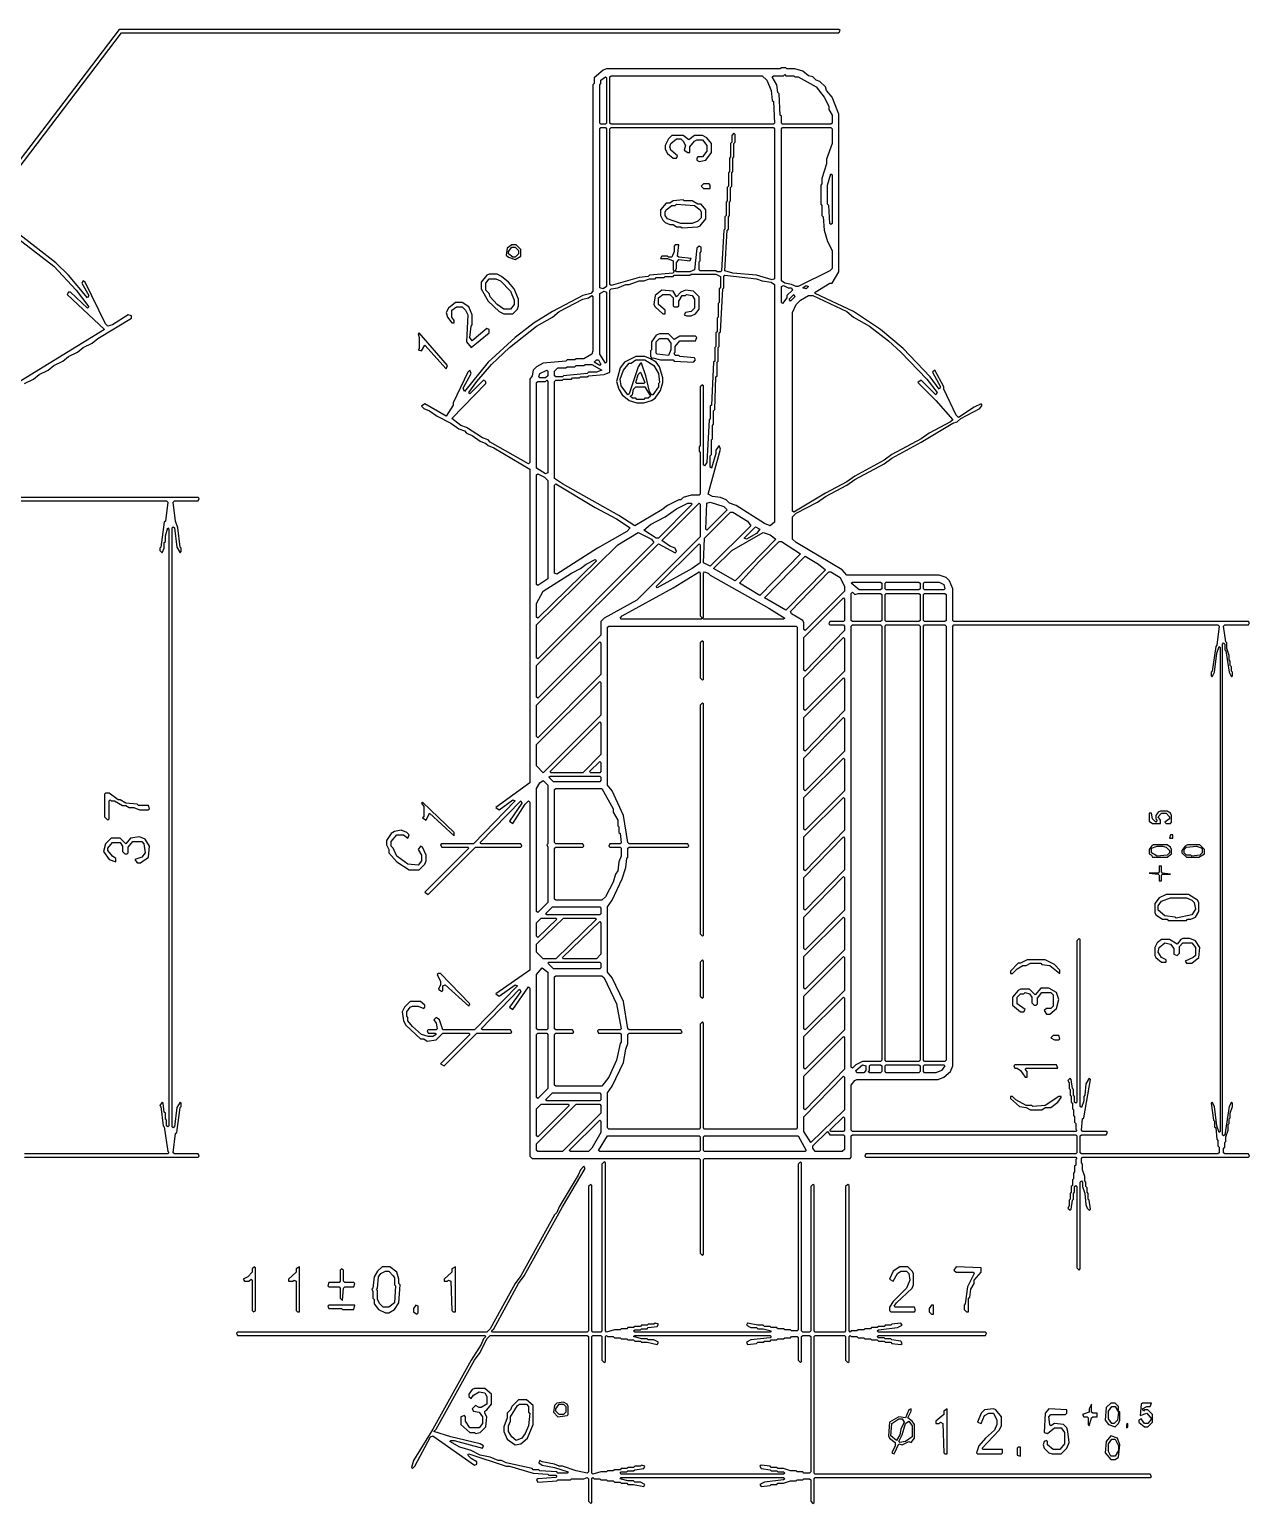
# Model space of a CAD drawing. Header units: millimetres. Extents: x 0 to 421, y 0 to 297.
# Drawn here: x 233.3 to 302, y 133.7 to 216.7 of the extents above; entities that cross this region are included whole.
import ezdxf

# ---------------------------------------------------------------- set-up
doc = ezdxf.new("R2010")
doc.units = ezdxf.units.MM
doc.layers.add('PDF_TRACE', color=7, linetype='Continuous')

msp = doc.modelspace()

# ---------------------------------------------------------------- linework, layer by layer
at = {"layer": 'PDF_TRACE'}
for points in [[(232.346, 208.407), (238.506, 216.535), (278.892, 216.535), (278.955, 216.662), (278.892, 216.726), (238.379, 216.726), (232.156, 208.534)], [(232.41, 205.169), (234.696, 203.391), (235.966, 202.057), (236.664, 201.105), (236.601, 201.041), (235.648, 201.93), (235.521, 201.93), (235.458, 201.803), (237.553, 199.835), (223.266, 191.072)], [(233.045, 196.787), (233.553, 197.041), (233.87, 197.295), (234.378, 197.549), (234.696, 197.803), (235.204, 198.057), (235.521, 198.311), (236.029, 198.565), (236.347, 198.819), (236.855, 199.073), (237.172, 199.327), (239.077, 200.47), (239.077, 200.597), (238.887, 200.66), (237.998, 200.089), (237.744, 200.025), (237.617, 200.152), (236.474, 202.502), (236.347, 202.565), (236.283, 202.438), (236.664, 201.74), (236.601, 201.613), (235.521, 202.883), (234.823, 203.581), (232.791, 205.169)], [(233.045, 153.226), (242.824, 153.226), (242.887, 153.289), (242.824, 153.416), (241.49, 153.416), (241.427, 153.48), (241.554, 154.559), (241.617, 154.623), (241.808, 156.02), (241.871, 156.083), (241.871, 156.274), (241.808, 156.337), (241.617, 156.02), (241.49, 154.94), (241.427, 154.877), (241.363, 154.94), (241.363, 188.659), (241.427, 188.722), (241.49, 188.659), (241.617, 187.579), (241.808, 187.262), (241.871, 187.325), (241.871, 187.516), (241.808, 187.579), (241.681, 188.659), (241.554, 189.04), (241.427, 190.119), (241.49, 190.183), (242.824, 190.183), (242.887, 190.31), (242.824, 190.373), (224.726, 190.373)], [(224.79, 190.183), (241.046, 190.183), (241.109, 190.119), (240.982, 189.04), (240.919, 188.976), (240.728, 187.579), (240.665, 187.516), (240.665, 187.389), (240.792, 187.262), (240.919, 187.516), (240.919, 187.833), (240.982, 187.897), (240.982, 188.214), (241.109, 188.659), (241.173, 188.595), (241.173, 155.004), (241.109, 154.94), (241.046, 155.004), (241.046, 155.321), (240.982, 155.385), (240.982, 155.702), (240.919, 155.766), (240.855, 156.274), (240.792, 156.337), (240.665, 156.147), (240.728, 156.083), (240.855, 155.004), (240.919, 154.94), (241.109, 153.543), (241.173, 153.48), (241.109, 153.416), (233.045, 153.416)]]:
    msp.add_lwpolyline(points, dxfattribs=at)
for points in [[(265.62, 214.44), (265.112, 213.995), (265.112, 213.678), (265.049, 213.614), (265.049, 201.994), (264.922, 201.867), (264.477, 201.74), (262.763, 200.851), (261.747, 200.216), (260.667, 199.39), (259.143, 197.993), (257.81, 196.342), (257.746, 196.533), (258.191, 197.358), (258.127, 197.549), (258, 197.422), (257.175, 195.707), (257.175, 195.58), (256.794, 194.945), (255.587, 195.644), (255.397, 195.517), (255.524, 195.39), (255.841, 195.263), (256.286, 194.945), (257.048, 194.564), (257.492, 194.247), (257.81, 194.12), (257.937, 193.993), (258.254, 193.866), (258.699, 193.548), (259.016, 193.421), (259.143, 193.294), (259.461, 193.167), (261.493, 191.961), (261.493, 174.308), (259.588, 172.911), (259.778, 172.784), (260.54, 173.355), (260.667, 173.292), (258.318, 170.879), (256.54, 170.879), (256.476, 170.815), (256.54, 170.688), (258, 170.688), (258.064, 170.625), (255.587, 168.148), (255.778, 168.021), (258.445, 170.688), (260.985, 170.688), (261.048, 170.752), (260.985, 170.879), (258.762, 170.879), (258.699, 170.942), (260.985, 173.292), (261.048, 173.165), (260.35, 172.149), (260.54, 172.022), (261.239, 173.101), (261.429, 173.292), (261.493, 173.228), (261.493, 163.767), (259.588, 162.433), (259.778, 162.306), (260.667, 162.941), (260.794, 162.878), (258.381, 160.401), (256.603, 160.401), (256.413, 160.973), (256.222, 161.1), (256.095, 160.973), (256.222, 160.782), (256.286, 160.465), (256.222, 160.401), (255.778, 160.401), (255.714, 160.338), (255.778, 160.211), (256.159, 160.211), (256.222, 160.147), (256.032, 160.02), (255.778, 160.02), (255.397, 160.147), (254.889, 160.592), (254.635, 160.909), (254.635, 161.1), (254.571, 161.163), (254.571, 161.417), (254.762, 161.671), (254.889, 161.735), (255.206, 161.735), (255.524, 161.608), (255.587, 161.671), (255.587, 161.798), (255.333, 161.989), (254.762, 161.989), (254.444, 161.671), (254.317, 161.417), (254.381, 160.909), (254.508, 160.655), (255.333, 159.893), (255.524, 159.893), (255.714, 159.766), (256.222, 159.83), (256.603, 160.211), (258.064, 160.211), (258.127, 160.147), (256.476, 158.496), (256.667, 158.369), (258.508, 160.211), (260.413, 160.211), (260.477, 160.274), (260.413, 160.401), (258.826, 160.401), (258.762, 160.465), (260.921, 162.687), (260.985, 162.56), (260.35, 161.671), (260.54, 161.544), (261.429, 162.814), (261.493, 162.751), (261.493, 153.289), (261.62, 153.162), (271.018, 153.162), (271.081, 153.099), (271.081, 147.828), (271.208, 147.701), (271.272, 147.765), (271.272, 153.099), (271.335, 153.162), (279.527, 153.162), (279.59, 153.226), (279.59, 154.432), (279.654, 154.496), (292.227, 154.496), (292.29, 154.432), (292.29, 153.48), (292.227, 153.416), (280.416, 153.416), (280.352, 153.289), (280.416, 153.226), (292.227, 153.226), (292.29, 153.162), (292.227, 153.099), (292.227, 152.781), (292.163, 152.718), (292.163, 152.4), (292.1, 152.337), (292.1, 152.019), (292.036, 151.956), (292.036, 151.638), (291.973, 151.575), (291.973, 151.257), (291.909, 151.194), (291.909, 150.876), (291.846, 150.813), (291.846, 150.495), (291.782, 150.368), (291.909, 150.241), (291.973, 150.305), (292.036, 150.813), (292.1, 150.876), (292.1, 151.194), (292.163, 151.257), (292.163, 151.575), (292.227, 151.638), (292.29, 151.575), (292.29, 147.003), (292.417, 146.876), (292.481, 146.939), (292.481, 151.829), (292.544, 151.892), (292.608, 151.829), (292.608, 151.575), (292.735, 151.194), (292.798, 150.559), (292.862, 150.368), (292.989, 150.241), (293.052, 150.305), (292.989, 150.813), (292.925, 150.876), (292.925, 151.194), (292.862, 151.257), (292.862, 151.511), (292.798, 151.575), (292.798, 151.829), (292.735, 151.892), (292.735, 152.146), (292.608, 152.527), (292.608, 152.845), (292.544, 152.908), (292.544, 153.162), (292.608, 153.226), (301.942, 153.226), (302.006, 153.289), (301.942, 153.416), (300.609, 153.416), (300.545, 153.48), (300.545, 153.734), (300.609, 153.797), (300.609, 154.051), (300.672, 154.115), (300.672, 154.369), (300.799, 154.75), (300.799, 155.067), (300.863, 155.131), (300.863, 155.385), (300.926, 155.448), (300.926, 155.702), (301.053, 156.083), (301.053, 156.274), (300.99, 156.337), (300.863, 156.083), (300.609, 154.496), (300.545, 154.432), (300.482, 154.496), (300.482, 182.118), (300.545, 182.182), (300.609, 182.118), (300.609, 181.801), (300.672, 181.737), (300.863, 180.531), (300.99, 180.277), (301.053, 180.34), (301.053, 180.531), (300.99, 180.594), (300.99, 180.848), (300.926, 180.912), (300.926, 181.166), (300.863, 181.229), (300.863, 181.483), (300.736, 181.864), (300.736, 182.182), (300.672, 182.245), (300.545, 183.134), (300.609, 183.198), (301.942, 183.198), (302.006, 183.325), (301.942, 183.388), (285.369, 183.388), (285.305, 183.452), (285.305, 185.23), (285.115, 185.674), (284.924, 185.865), (284.543, 185.992), (279.336, 185.992), (279.082, 186.309), (276.479, 187.833), (276.288, 188.024), (276.288, 189.294), (276.479, 189.484), (277.685, 190.119), (278.13, 190.437), (279.336, 191.072), (279.781, 191.389), (281.432, 192.278), (281.876, 192.596), (283.527, 193.485), (285.305, 194.564), (285.559, 194.628), (285.75, 194.818), (286.829, 195.39), (286.956, 195.58), (286.893, 195.644), (286.512, 195.453), (285.623, 194.882), (285.496, 195.009), (284.797, 196.469), (284.797, 196.596), (284.289, 197.549), (284.162, 197.422), (284.607, 196.596), (284.543, 196.469), (284.035, 197.168), (282.511, 198.755), (281.241, 199.835), (279.717, 200.851), (277.558, 201.867), (277.558, 201.93), (278.384, 202.438), (278.511, 202.438), (278.892, 203.073), (278.892, 211.963), (278.511, 212.916), (278.193, 213.297), (278.13, 213.487), (277.812, 213.805), (277.622, 213.868), (277.431, 214.059), (277.177, 214.122), (276.86, 214.376), (276.415, 214.503), (275.971, 214.503), (275.907, 214.567), (275.653, 214.567), (275.59, 214.503), (265.811, 214.503)], [(275.145, 214.059), (275.209, 214.122), (275.78, 214.122), (275.844, 214.186), (275.907, 214.122), (276.352, 214.122), (276.415, 214.059), (276.606, 214.059), (277.622, 213.487), (278.066, 212.916), (278.32, 212.408), (278.32, 212.217), (278.511, 211.9), (278.511, 211.455), (278.447, 211.392), (275.717, 211.392), (275.653, 211.455), (275.653, 211.836), (275.59, 211.9), (275.526, 213.106), (275.463, 213.17), (275.399, 213.614)], [(265.747, 214.059), (265.811, 213.995), (265.811, 211.455), (265.747, 211.392), (265.493, 211.392), (265.43, 211.455), (265.43, 213.614), (265.493, 213.678), (265.493, 213.868)], [(266.001, 214.059), (266.065, 214.122), (274.574, 214.122), (274.828, 213.868), (275.082, 213.297), (275.145, 212.725), (275.209, 212.662), (275.272, 211.455), (275.209, 211.392), (266.065, 211.392), (266.001, 211.455)], [(265.493, 211.201), (265.747, 211.201), (265.811, 211.138), (265.811, 202.248), (265.62, 202.121), (265.43, 202.184), (265.43, 211.138)], [(266.001, 211.138), (266.065, 211.201), (275.209, 211.201), (275.272, 211.138), (275.272, 202.692), (275.145, 202.629), (274.256, 202.883), (272.923, 203.01), (272.478, 203.137), (272.605, 205.423), (272.669, 205.486), (272.669, 206.185), (272.732, 206.248), (272.732, 207.01), (272.796, 207.074), (272.796, 207.836), (272.859, 207.899), (272.859, 208.661), (272.923, 208.725), (272.923, 209.487), (272.986, 209.55), (272.986, 210.312), (273.05, 210.376), (273.05, 210.82), (272.986, 210.884), (272.859, 210.757), (272.859, 210.376), (272.796, 210.312), (272.796, 209.55), (272.732, 209.487), (272.732, 208.725), (272.669, 208.661), (272.669, 207.899), (272.605, 207.836), (272.605, 207.074), (272.542, 207.01), (272.542, 206.248), (272.478, 206.185), (272.478, 205.486), (272.415, 205.423), (272.288, 203.137), (272.224, 203.073), (272.034, 203.073), (271.97, 203.137), (271.081, 203.137), (271.018, 203.2), (271.018, 203.645), (271.081, 203.708), (271.081, 204.153), (271.145, 204.216), (271.145, 204.47), (271.018, 204.534), (270.891, 204.407), (270.764, 203.2), (270.51, 203.073), (269.748, 203.073), (269.684, 203.137), (269.748, 203.264), (269.748, 203.581), (269.875, 203.772), (270.51, 203.708), (270.573, 203.835), (269.875, 203.899), (269.811, 203.962), (269.875, 204.597), (269.684, 204.597), (269.621, 204.534), (269.621, 204.216), (269.494, 203.899), (269.303, 203.899), (269.24, 203.962), (268.922, 203.962), (268.859, 203.835), (269.24, 203.835), (269.557, 203.708), (269.557, 203.2), (269.621, 203.137), (269.557, 203.01), (268.224, 202.883), (268.16, 202.819), (267.652, 202.756), (266.065, 202.311), (266.001, 202.375)], [(278.447, 211.201), (278.511, 211.138), (278.511, 210.312), (278.193, 209.423), (278.193, 209.169), (277.939, 208.344), (277.939, 208.026), (277.876, 207.963), (277.876, 206.883), (277.939, 206.82), (277.939, 206.248), (278.003, 206.185), (278.066, 205.423), (278.257, 204.788), (278.511, 204.28), (278.511, 203.264), (278.384, 203.137), (276.606, 202.248), (276.479, 202.248), (276.225, 202.375), (275.844, 202.438), (275.653, 202.565), (275.653, 211.138), (275.717, 211.201)], [(269.113, 210.185), (269.113, 209.995), (269.24, 209.741), (269.557, 209.487), (269.748, 209.487), (269.811, 209.614), (269.43, 209.931), (269.367, 210.122), (269.43, 210.312), (269.748, 210.566), (270.002, 210.566), (270.129, 210.439), (270.256, 210.185), (270.192, 209.931), (270.383, 209.804), (270.51, 209.804), (270.51, 210.122), (270.764, 210.439), (270.891, 210.503), (271.208, 210.503), (271.462, 210.185), (271.462, 209.868), (271.208, 209.55), (270.954, 209.55), (270.891, 209.487), (270.891, 209.36), (271.018, 209.296), (271.399, 209.36), (271.716, 209.804), (271.716, 210.312), (271.462, 210.63), (271.208, 210.757), (270.764, 210.757), (270.446, 210.503), (270.129, 210.757), (269.494, 210.757), (269.303, 210.566)], [(278.447, 208.598), (278.511, 208.534), (278.511, 205.804), (278.447, 205.74), (278.384, 205.804), (278.32, 206.82), (278.257, 206.883), (278.257, 207.963)], [(271.145, 207.899), (271.272, 207.772), (271.653, 207.772), (271.653, 207.963), (271.589, 208.026), (271.272, 208.026)], [(268.859, 206.566), (268.859, 206.248), (268.986, 205.994), (269.113, 205.867), (269.367, 205.74), (269.557, 205.74), (269.748, 205.613), (270.002, 205.613), (270.065, 205.55), (270.954, 205.613), (271.081, 205.677), (271.399, 206.058), (271.399, 206.566), (271.145, 206.883), (270.954, 206.883), (270.637, 207.074), (270.192, 207.074), (270.129, 207.137), (269.557, 207.074), (269.367, 206.947), (269.176, 206.947)], [(269.113, 206.439), (269.176, 206.566), (269.494, 206.82), (269.684, 206.82), (269.748, 206.883), (270.764, 206.82), (271.081, 206.566), (271.145, 206.439), (271.145, 206.121), (270.954, 205.931), (270.637, 205.804), (270.002, 205.804), (269.24, 206.058), (269.113, 206.248)], [(260.477, 204.597), (260.223, 204.407), (260.159, 204.026), (260.286, 203.899), (260.667, 203.772), (260.985, 203.962), (260.985, 204.343), (260.731, 204.597)], [(260.477, 204.47), (260.667, 204.47), (260.858, 204.28), (260.858, 204.089), (260.667, 203.899), (260.54, 203.899), (260.286, 204.089), (260.286, 204.216)], [(259.08, 202.883), (258.762, 202.502), (258.762, 202.121), (259.143, 201.422), (259.778, 200.851), (260.032, 200.724), (260.54, 200.724), (260.794, 200.978), (260.858, 201.168), (260.858, 201.549), (260.604, 202.121), (260.286, 202.502), (259.905, 202.819), (259.651, 202.946), (259.207, 202.946)], [(259.207, 202.692), (259.588, 202.692), (259.842, 202.565), (260.413, 201.994), (260.604, 201.486), (260.604, 201.232), (260.413, 200.978), (260.032, 200.978), (259.651, 201.232), (259.27, 201.676), (259.207, 201.867), (259.016, 202.057), (259.016, 202.438)], [(271.97, 202.946), (272.224, 202.819), (272.224, 202.184), (272.161, 202.121), (272.161, 201.359), (272.097, 201.295), (272.097, 200.533), (272.034, 200.47), (272.034, 199.708), (271.97, 199.644), (271.97, 198.882), (271.907, 198.819), (271.907, 198.057), (271.843, 197.993), (271.716, 195.58), (271.653, 195.517), (271.653, 194.818), (271.589, 194.755), (271.462, 192.342), (271.335, 192.151), (271.272, 192.215), (271.272, 196.66), (271.208, 196.723), (271.081, 196.596), (271.081, 193.294), (271.018, 193.231), (271.018, 192.977), (271.081, 192.913), (271.081, 190.564), (271.018, 190.5), (270.573, 190.5), (270.129, 190.373), (270.002, 190.246), (269.875, 190.246), (269.24, 189.929), (268.922, 189.675), (267.398, 188.786), (266.509, 189.357), (263.334, 191.135), (262.89, 191.453), (262.89, 196.914), (262.953, 196.977), (263.334, 196.977), (263.398, 197.041), (263.842, 197.041), (263.906, 197.104), (264.287, 197.104), (264.35, 197.168), (264.731, 197.168), (264.795, 197.231), (265.684, 197.295), (266.001, 197.422), (266.001, 202.057), (266.065, 202.121), (266.446, 202.184), (266.89, 202.375), (267.081, 202.375), (267.652, 202.565), (267.906, 202.565), (268.224, 202.692), (268.541, 202.692), (268.605, 202.756), (269.049, 202.756), (269.113, 202.819), (269.557, 202.819), (269.621, 202.883), (270.51, 202.883), (270.573, 202.946)], [(272.478, 202.883), (274.256, 202.692), (274.574, 202.565), (275.082, 202.502), (275.272, 202.375), (275.272, 188.976), (275.018, 188.786), (274.701, 188.913), (273.113, 189.929), (272.732, 190.056), (272.542, 190.246), (272.224, 190.373), (271.78, 190.437), (271.526, 190.564), (272.224, 193.104), (272.161, 193.294), (271.97, 193.04), (271.97, 192.85), (271.716, 192.024), (271.653, 192.088), (271.653, 192.723), (271.716, 192.786), (271.716, 193.612), (271.78, 193.675), (271.78, 194.437), (271.843, 194.501), (271.843, 195.263), (271.907, 195.326), (271.97, 197.168), (272.034, 197.231), (272.034, 197.993), (272.097, 198.057), (272.097, 198.819), (272.161, 198.882), (272.161, 199.644), (272.224, 199.708), (272.351, 202.121), (272.415, 202.184), (272.415, 202.819)], [(265.049, 201.676), (265.049, 198.628), (264.985, 198.438), (264.541, 198.184), (264.096, 198.184), (264.033, 198.12), (263.588, 198.12), (263.525, 198.057), (262.255, 197.93), (261.874, 197.739), (261.683, 197.549), (261.62, 197.231), (261.493, 197.041), (261.493, 192.342), (261.429, 192.278), (259.27, 193.485), (259.143, 193.612), (258.826, 193.739), (257.937, 194.31), (257.619, 194.437), (257.111, 194.818), (259.016, 196.787), (259.016, 196.914), (258.889, 196.977), (258.127, 196.215), (258.064, 196.279), (258.508, 196.914), (259.334, 197.866), (260.35, 198.819), (261.874, 200.025), (262.763, 200.533), (263.144, 200.851), (264.477, 201.549), (264.795, 201.613), (264.985, 201.74)], [(265.684, 201.994), (265.811, 201.93), (265.811, 197.993), (265.747, 197.93), (265.43, 198.438), (265.43, 201.867)], [(268.541, 201.74), (268.478, 201.232), (268.541, 201.105), (268.986, 200.724), (269.113, 200.724), (269.113, 200.914), (268.732, 201.232), (268.732, 201.613), (268.986, 201.803), (269.367, 201.803), (269.557, 201.613), (269.557, 201.168), (269.621, 201.105), (269.811, 201.105), (269.875, 201.168), (269.875, 201.422), (270.065, 201.74), (270.256, 201.74), (270.319, 201.803), (270.637, 201.74), (270.764, 201.549), (270.764, 201.041), (270.573, 200.851), (270.256, 200.787), (270.192, 200.66), (270.319, 200.597), (270.573, 200.597), (270.827, 200.724), (271.018, 200.978), (271.018, 201.676), (270.7, 201.994), (270.256, 202.057), (270.002, 201.93), (269.748, 201.676), (269.557, 201.994), (268.922, 202.057)], [(276.225, 202.184), (276.288, 202.057), (275.971, 201.74), (275.971, 201.613), (275.717, 201.295), (275.653, 201.359), (275.653, 202.248), (275.78, 202.311), (276.034, 202.184)], [(276.352, 201.803), (276.415, 201.676), (276.161, 201.422), (276.098, 201.549)], [(277.431, 201.74), (279.336, 200.851), (279.717, 200.533), (280.606, 200.025), (281.686, 199.2), (282.384, 198.565), (283.845, 197.041), (284.416, 196.279), (284.353, 196.152), (283.527, 196.977), (283.337, 196.85), (284.353, 195.834), (285.305, 194.755), (285.178, 194.628), (283.972, 193.993), (283.527, 193.675), (281.876, 192.786), (281.432, 192.469), (279.781, 191.58), (279.336, 191.262), (278.13, 190.627), (276.352, 189.548), (276.288, 189.611), (276.288, 200.787), (276.479, 201.232), (276.733, 201.486), (277.177, 201.74)], [(276.86, 202.184), (277.05, 202.311), (277.177, 202.248), (277.05, 202.121)], [(257.302, 201.359), (256.921, 201.041), (256.794, 200.787), (256.857, 200.533), (257.111, 200.216), (257.238, 200.216), (257.238, 200.343), (257.111, 200.533), (257.111, 200.914), (257.365, 201.105), (257.683, 201.105), (257.873, 200.914), (258, 200.66), (257.937, 199.136), (258.191, 198.819), (259.207, 199.644), (259.207, 199.835), (259.08, 199.898), (258.254, 199.2), (258.127, 199.39), (258.191, 200.025), (258.254, 200.089), (258.254, 200.66), (258.064, 201.105), (257.683, 201.359)], [(255.27, 199.644), (255.206, 199.581), (255.27, 199.39), (255.27, 198.755), (255.206, 198.692), (255.397, 198.628), (255.587, 198.946), (256.794, 197.612), (256.857, 197.803)], [(270.891, 199.39), (270.827, 199.454), (269.938, 199.454), (269.621, 199.263), (269.303, 199.581), (268.795, 199.581), (268.605, 199.517), (268.351, 199.136), (268.351, 198.692), (268.287, 198.628), (268.287, 198.311), (268.351, 198.247), (268.287, 198.184), (267.97, 198.311), (267.462, 198.311), (266.827, 197.993), (266.573, 197.676), (266.382, 196.914), (266.509, 196.469), (266.7, 196.152), (267.081, 195.834), (267.525, 195.707), (267.906, 195.707), (268.351, 195.834), (268.541, 195.961), (268.859, 196.406), (268.986, 196.85), (268.986, 197.104), (268.795, 197.739), (268.605, 197.993), (268.287, 198.184), (268.414, 198.247), (268.859, 198.12), (269.557, 198.12), (269.621, 198.057), (270.7, 197.993), (270.827, 198.12), (270.764, 198.247), (269.938, 198.311), (269.875, 198.374), (269.684, 198.374), (269.621, 198.501), (269.684, 198.565), (269.684, 198.882), (269.938, 199.2), (270.827, 199.2)], [(268.795, 199.327), (269.24, 199.327), (269.43, 199.073), (269.43, 198.692), (269.303, 198.374), (268.668, 198.438), (268.605, 198.501), (268.605, 199.136)], [(262.445, 197.549), (262.509, 197.485), (262.509, 197.231), (262.382, 197.104), (262.064, 197.104), (262.001, 197.168), (262.064, 197.358)], [(265.557, 197.549), (265.239, 197.422), (264.795, 197.422), (264.731, 197.358), (263.398, 197.231), (263.334, 197.168), (262.953, 197.168), (262.89, 197.231), (262.89, 197.485), (263.08, 197.676), (263.525, 197.676), (263.588, 197.739), (264.033, 197.739), (264.096, 197.803), (264.541, 197.803), (264.604, 197.866), (264.985, 197.866)], [(265.112, 197.993), (265.239, 198.12), (265.366, 198.12), (265.493, 197.866), (265.43, 197.803)], [(267.081, 197.93), (267.208, 197.93), (267.462, 198.12), (267.97, 198.12), (268.478, 197.803), (268.732, 197.358), (268.795, 196.85), (268.732, 196.787), (268.732, 196.596), (268.414, 196.152), (268.351, 196.152), (268.224, 196.342), (268.033, 197.231), (267.779, 197.93), (267.716, 197.93), (267.589, 197.739), (267.081, 196.215), (267.017, 196.152), (266.636, 196.66), (266.573, 197.041), (266.763, 197.549)], [(262.445, 196.977), (262.509, 196.914), (262.509, 191.77), (262.382, 191.707), (261.874, 192.024), (261.874, 196.85), (261.937, 196.914), (262.382, 196.914)], [(267.716, 197.422), (267.97, 196.85), (267.906, 196.787), (267.525, 196.787), (267.462, 196.85), (267.589, 197.295)], [(267.144, 196.088), (267.271, 196.152), (267.335, 196.469), (267.462, 196.596), (267.97, 196.596), (268.287, 196.088), (268.16, 195.961), (267.97, 195.961), (267.906, 195.898), (267.525, 195.898), (267.462, 195.961), (267.271, 195.961)], [(261.937, 191.707), (262.318, 191.516), (262.509, 191.326), (262.509, 185.801), (261.937, 185.42), (261.874, 185.484), (261.874, 191.643)], [(262.953, 191.135), (265.176, 189.802), (266.382, 189.167), (267.144, 188.659), (266.954, 188.468), (265.303, 187.516), (263.017, 186.055), (262.89, 186.119), (262.89, 191.072)], [(272.415, 189.865), (272.605, 189.675), (271.462, 188.532), (271.399, 188.595), (271.462, 190.056), (271.653, 190.119)], [(271.018, 190.056), (271.081, 189.992), (271.081, 188.151), (267.525, 184.595), (265.684, 183.579), (265.493, 183.388), (265.493, 182.626), (261.937, 179.07), (261.874, 179.134), (261.874, 180.912), (268.732, 187.77), (269.684, 187.262), (269.748, 187.325), (269.684, 187.516), (269.367, 187.643), (268.922, 187.96)], [(270.637, 189.992), (268.732, 188.087), (268.605, 188.087), (267.906, 188.532), (268.287, 188.849), (269.113, 189.294), (269.748, 189.738), (270.383, 190.056), (270.573, 190.056)], [(273.748, 189.04), (273.939, 188.786), (271.653, 186.5), (271.272, 186.69), (271.335, 188.087), (272.796, 189.548), (272.923, 189.548)], [(268.351, 188.024), (268.478, 187.833), (261.937, 181.293), (261.874, 181.356), (261.874, 183.198), (266.446, 187.706), (267.589, 188.405)], [(275.336, 188.024), (273.05, 185.674), (271.843, 186.373), (272.859, 187.389), (274.637, 188.405), (275.018, 188.278)], [(274.447, 188.595), (274.256, 188.341), (273.685, 188.024), (273.558, 188.087), (274.193, 188.722)], [(271.018, 187.77), (271.081, 187.706), (271.081, 186.69), (270.637, 186.373), (268.668, 185.293), (268.605, 185.357)], [(276.733, 187.198), (274.447, 184.849), (273.304, 185.547), (274.383, 186.754), (275.526, 187.897), (275.653, 187.897)], [(265.176, 186.881), (265.239, 186.817), (261.937, 183.579), (261.874, 183.642), (261.874, 184.404), (262.255, 185.103), (263.842, 186.119), (264.35, 186.373), (264.668, 186.627)], [(278.13, 186.309), (275.907, 184.023), (274.701, 184.722), (276.987, 187.071), (277.749, 186.627)], [(271.081, 186.119), (271.081, 183.706), (271.208, 183.579), (271.145, 183.515), (266.636, 183.515), (266.573, 183.579), (266.7, 183.706), (269.557, 185.293), (271.018, 186.182)], [(271.272, 186.119), (271.335, 186.182), (271.526, 186.119), (271.653, 185.992), (274.955, 184.15), (275.844, 183.579), (275.78, 183.515), (271.272, 183.515), (271.208, 183.579), (271.272, 183.642)], [(278.447, 186.182), (278.955, 185.865), (279.209, 185.357), (279.209, 185.103), (276.987, 182.88), (276.923, 182.944), (276.923, 183.325), (276.86, 183.452), (276.225, 183.833), (276.161, 183.96), (278.32, 186.182)], [(279.59, 185.547), (279.654, 185.611), (281.241, 185.611), (281.305, 185.547), (281.305, 185.23), (281.241, 185.166), (280.035, 185.166)], [(281.495, 185.547), (281.559, 185.611), (283.4, 185.611), (283.464, 185.547), (283.464, 185.23), (283.4, 185.166), (281.559, 185.166), (281.495, 185.23)], [(283.654, 185.547), (283.718, 185.611), (284.543, 185.611), (284.797, 185.484), (284.861, 185.23), (284.797, 185.166), (283.718, 185.166), (283.654, 185.23)], [(279.146, 184.722), (279.209, 184.658), (279.209, 183.452), (279.146, 183.388), (278.384, 183.388), (278.32, 183.261), (278.384, 183.198), (279.146, 183.198), (279.209, 183.134), (279.209, 182.88), (276.987, 180.594), (276.923, 180.658), (276.923, 182.499)], [(279.59, 184.976), (279.654, 185.039), (279.781, 184.912), (279.971, 184.976), (281.241, 184.976), (281.305, 184.912), (281.305, 183.452), (281.241, 183.388), (279.654, 183.388), (279.59, 183.452)], [(281.495, 184.912), (281.559, 184.976), (283.4, 184.976), (283.464, 184.912), (283.464, 183.452), (283.4, 183.388), (281.559, 183.388), (281.495, 183.452)], [(283.718, 184.976), (284.861, 184.976), (284.924, 184.912), (284.924, 183.452), (284.861, 183.388), (283.718, 183.388), (283.654, 183.452), (283.654, 184.912)], [(265.938, 183.134), (276.479, 183.134), (276.542, 183.071), (276.542, 154.877), (276.479, 154.813), (271.335, 154.813), (271.272, 154.877), (271.272, 160.782), (271.208, 160.846), (271.081, 160.719), (271.081, 154.877), (271.018, 154.813), (265.938, 154.813), (265.874, 154.877), (265.874, 156.845), (266.128, 157.226), (266.763, 158.56), (266.89, 159.322), (267.017, 159.639), (267.017, 160.147), (267.081, 160.211), (270.002, 160.211), (270.065, 160.274), (270.002, 160.401), (267.081, 160.401), (267.017, 160.465), (266.763, 161.989), (266.128, 163.322), (265.874, 163.64), (265.874, 167.323), (266.128, 167.704), (266.7, 168.91), (266.89, 169.545), (266.954, 170.053), (267.017, 170.117), (267.017, 170.625), (267.081, 170.688), (270.383, 170.688), (270.446, 170.752), (270.383, 170.879), (267.081, 170.879), (267.017, 170.942), (266.763, 172.466), (266.128, 173.863), (265.874, 174.181), (265.874, 183.071)], [(285.369, 183.198), (300.228, 183.198), (300.291, 183.134), (300.164, 182.055), (300.101, 181.991), (299.91, 180.594), (299.847, 180.531), (299.847, 180.34), (299.91, 180.277), (300.037, 180.531), (300.164, 181.61), (300.291, 181.991), (300.355, 181.928), (300.355, 154.686), (300.291, 154.623), (300.164, 155.004), (300.037, 156.083), (299.91, 156.337), (299.847, 156.274), (299.974, 155.321), (300.037, 155.258), (300.037, 154.94), (300.101, 154.877), (300.164, 154.242), (300.228, 154.178), (300.228, 153.861), (300.291, 153.797), (300.291, 153.48), (300.228, 153.416), (292.544, 153.416), (292.481, 153.48), (292.481, 154.432), (292.544, 154.496), (293.941, 154.496), (294.005, 154.623), (293.941, 154.686), (292.608, 154.686), (292.544, 154.75), (292.608, 155.385), (292.671, 155.448), (293.052, 157.607), (292.989, 157.671), (292.798, 157.353), (292.735, 156.718), (292.671, 156.655), (292.671, 156.401), (292.544, 156.02), (292.481, 156.083), (292.481, 165.481), (292.417, 165.545), (292.29, 165.418), (292.29, 156.337), (292.227, 156.274), (292.163, 156.337), (292.163, 156.655), (292.1, 156.718), (292.1, 157.036), (292.036, 157.099), (291.973, 157.607), (291.909, 157.671), (291.782, 157.544), (291.846, 157.417), (291.846, 157.099), (291.909, 157.036), (291.909, 156.718), (291.973, 156.655), (291.973, 156.337), (292.036, 156.274), (292.036, 155.956), (292.1, 155.893), (292.1, 155.575), (292.163, 155.512), (292.163, 155.194), (292.227, 155.131), (292.227, 154.813), (292.29, 154.75), (292.227, 154.686), (279.654, 154.686), (279.59, 154.75), (279.59, 157.29), (279.781, 157.544), (279.908, 157.607), (284.48, 157.607), (284.797, 157.734), (285.178, 158.052), (285.305, 158.369), (285.305, 183.134)], [(281.241, 183.198), (281.305, 183.134), (281.305, 158.687), (281.241, 158.623), (280.225, 158.623), (279.844, 158.433), (279.654, 158.242), (279.59, 158.306), (279.59, 183.134), (279.654, 183.198)], [(281.559, 183.198), (283.4, 183.198), (283.464, 183.134), (283.464, 158.687), (283.4, 158.623), (281.559, 158.623), (281.495, 158.687), (281.495, 183.134)], [(283.718, 183.198), (284.861, 183.198), (284.924, 183.134), (284.924, 158.687), (284.861, 158.623), (283.718, 158.623), (283.654, 158.687), (283.654, 183.134)], [(265.43, 182.245), (265.493, 182.182), (265.493, 180.404), (261.937, 176.848), (261.874, 176.911), (261.874, 178.689)], [(271.208, 182.309), (271.081, 182.182), (271.081, 180.213), (271.208, 180.086), (271.272, 180.15), (271.272, 182.245)], [(279.146, 182.499), (279.209, 182.436), (279.209, 180.594), (276.987, 178.372), (276.923, 178.435), (276.923, 180.213)], [(279.146, 180.213), (279.209, 180.15), (279.209, 178.372), (276.987, 176.086), (276.923, 176.149), (276.923, 177.991)], [(265.43, 180.023), (265.493, 179.959), (265.493, 178.118), (262.255, 174.879), (261.874, 175.26), (261.874, 176.467)], [(271.208, 178.816), (271.081, 178.689), (271.081, 165.799), (271.208, 165.672), (271.272, 165.735), (271.272, 178.753)], [(265.43, 177.737), (265.493, 177.673), (265.493, 175.895), (264.477, 174.879), (262.699, 174.879), (262.636, 174.943)], [(279.146, 177.991), (279.209, 177.927), (279.209, 176.086), (276.987, 173.863), (276.923, 173.927), (276.923, 175.705)], [(265.43, 175.514), (265.493, 175.451), (265.493, 174.943), (265.43, 174.879), (264.922, 174.879), (264.858, 174.943)], [(279.146, 175.705), (279.209, 175.641), (279.209, 173.863), (276.987, 171.641), (276.923, 171.704), (276.923, 173.482)], [(262.255, 174.435), (262.509, 174.181), (262.509, 170.879), (262.445, 170.815), (262.509, 170.688), (262.509, 167.577), (261.937, 167.005), (261.874, 167.069), (261.874, 173.99), (262.064, 174.308)], [(262.572, 174.625), (262.636, 174.689), (265.43, 174.689), (265.493, 174.625), (265.493, 174.435), (265.43, 174.371), (262.826, 174.371)], [(237.553, 173.673), (237.553, 172.403), (237.744, 172.212), (237.807, 172.276), (237.807, 173.292), (237.871, 173.355), (237.934, 173.292), (238.125, 173.292), (238.569, 173.038), (238.76, 173.038), (238.95, 172.911), (239.204, 172.911), (239.522, 172.784), (240.03, 172.784), (240.093, 172.847), (240.03, 173.038), (239.458, 173.038), (239.395, 173.101), (238.76, 173.165), (238.442, 173.355), (238.315, 173.355), (237.807, 173.736), (237.617, 173.736)], [(262.953, 173.99), (265.557, 173.99), (266.192, 172.847), (266.192, 172.657), (266.446, 172.212), (266.446, 171.895), (266.509, 171.831), (266.509, 171.514), (266.573, 171.45), (266.636, 170.942), (266.573, 170.879), (266.001, 170.879), (265.938, 170.752), (266.001, 170.688), (266.573, 170.688), (266.636, 170.625), (266.636, 170.18), (266.509, 169.863), (266.446, 169.355), (266.319, 169.164), (266.192, 168.72), (265.747, 167.894), (265.557, 167.704), (262.953, 167.704), (262.89, 167.767), (262.89, 170.625), (262.953, 170.688), (264.477, 170.688), (264.541, 170.752), (264.477, 170.879), (262.953, 170.879), (262.89, 170.942), (262.89, 173.927)], [(279.146, 173.482), (279.209, 173.419), (279.209, 171.641), (276.987, 169.355), (276.923, 169.418), (276.923, 171.26)], [(255.46, 173.228), (255.397, 173.165), (255.524, 172.974), (255.524, 172.403), (255.46, 172.339), (255.651, 172.212), (255.841, 172.593), (257.238, 171.323), (257.238, 171.514)], [(296.354, 172.593), (296.354, 172.149), (296.545, 172.022), (296.989, 172.022), (296.989, 172.212), (296.862, 172.403), (297.053, 172.593), (297.307, 172.593), (297.497, 172.403), (297.497, 172.276), (297.243, 172.085), (297.307, 172.022), (297.561, 172.022), (297.624, 172.085), (297.624, 172.466), (297.561, 172.593), (297.37, 172.72), (296.989, 172.72), (296.862, 172.657), (296.735, 172.466), (296.735, 172.276), (296.799, 172.212), (296.735, 172.085), (296.545, 172.276), (296.481, 172.593)], [(240.093, 170.752), (239.839, 171.133), (239.522, 171.26), (239.014, 171.196), (238.76, 170.879), (238.442, 171.196), (237.934, 171.196), (237.617, 170.879), (237.49, 170.434), (237.807, 169.99), (238.188, 169.863), (238.188, 170.053), (237.998, 170.18), (237.744, 170.498), (237.744, 170.625), (237.998, 170.942), (238.442, 170.942), (238.569, 170.752), (238.569, 170.434), (238.696, 170.307), (238.823, 170.307), (238.887, 170.371), (238.887, 170.688), (239.141, 171.006), (239.649, 171.006), (239.776, 170.879), (239.839, 170.371), (239.649, 170.117), (239.268, 169.99), (239.395, 169.799), (239.585, 169.799), (240.03, 170.117)], [(253.682, 171.45), (253.428, 171.069), (253.428, 170.815), (253.555, 170.561), (253.555, 170.371), (254, 169.863), (254.698, 169.418), (255.27, 169.418), (255.587, 169.736), (255.651, 169.926), (255.651, 170.244), (255.46, 170.688), (255.333, 170.752), (255.206, 170.561), (255.397, 170.244), (255.397, 169.926), (255.206, 169.672), (254.635, 169.736), (254, 170.18), (253.809, 170.625), (253.682, 170.752), (253.682, 171.006), (254, 171.387), (254.381, 171.387), (254.635, 171.196), (254.698, 171.387), (254.571, 171.514), (254.254, 171.641), (253.873, 171.577)], [(279.146, 171.26), (279.209, 171.196), (279.209, 169.418), (276.987, 167.132), (276.923, 167.196), (276.923, 168.974)], [(297.561, 171.387), (297.497, 171.196), (297.688, 171.196), (297.688, 171.387)], [(296.354, 170.561), (296.354, 170.307), (296.481, 170.244), (296.545, 170.117), (297.37, 170.117), (297.624, 170.307), (297.624, 170.561), (297.561, 170.688), (297.37, 170.815), (296.608, 170.815), (296.481, 170.752)], [(296.481, 170.625), (296.799, 170.752), (297.116, 170.752), (297.307, 170.688), (297.497, 170.498), (297.497, 170.371), (297.37, 170.244), (296.799, 170.18), (296.481, 170.371)], [(298.196, 170.498), (298.196, 170.371), (298.45, 170.117), (299.148, 170.117), (299.466, 170.307), (299.466, 170.561), (299.212, 170.815), (298.513, 170.815), (298.386, 170.752)], [(298.323, 170.561), (298.45, 170.688), (299.021, 170.752), (299.339, 170.625), (299.339, 170.371), (299.212, 170.244), (298.767, 170.18), (298.704, 170.244), (298.45, 170.244), (298.323, 170.371)], [(296.926, 169.609), (296.926, 169.291), (296.862, 169.228), (296.354, 169.228), (296.862, 169.164), (296.926, 169.101), (296.926, 168.783), (297.053, 168.783), (297.053, 169.101), (297.116, 169.164), (297.561, 169.164), (297.116, 169.228), (297.053, 169.291), (297.053, 169.609)], [(279.146, 169.037), (279.209, 168.974), (279.209, 167.132), (276.987, 164.91), (276.923, 164.973), (276.923, 166.751)], [(296.672, 167.513), (296.672, 167.005), (296.735, 166.878), (297.116, 166.624), (297.37, 166.624), (297.434, 166.561), (298.45, 166.561), (298.513, 166.624), (298.704, 166.624), (298.958, 166.751), (299.148, 167.069), (299.148, 167.577), (299.085, 167.704), (298.577, 168.021), (297.307, 168.021), (296.926, 167.831)], [(296.862, 167.386), (297.053, 167.64), (297.561, 167.831), (298.45, 167.831), (298.767, 167.704), (298.894, 167.577), (298.958, 167.196), (298.767, 166.878), (297.878, 166.688), (297.815, 166.751), (297.243, 166.815), (296.862, 167.132)], [(262.382, 166.942), (262.763, 167.323), (265.43, 167.323), (265.493, 167.259), (265.493, 166.942), (265.43, 166.878), (262.445, 166.878)], [(265.239, 166.624), (262.953, 164.402), (262.255, 164.402), (261.874, 164.783), (261.874, 165.227), (263.398, 166.688), (265.176, 166.688)], [(262.953, 166.688), (263.017, 166.624), (261.937, 165.608), (261.874, 165.672), (261.874, 166.434), (262.128, 166.688)], [(265.43, 166.497), (265.493, 166.434), (265.493, 164.656), (265.239, 164.402), (263.398, 164.402), (263.334, 164.465)], [(279.146, 166.751), (279.209, 166.688), (279.209, 164.91), (276.987, 162.687), (276.923, 162.751), (276.923, 164.529)], [(299.212, 165.037), (298.958, 165.418), (298.64, 165.545), (298.259, 165.545), (298.132, 165.481), (297.942, 165.227), (297.497, 165.481), (297.053, 165.481), (296.799, 165.291), (296.672, 165.037), (296.672, 164.592), (296.735, 164.465), (297.053, 164.211), (297.307, 164.211), (297.307, 164.338), (297.053, 164.465), (296.862, 164.783), (296.926, 165.037), (297.243, 165.291), (297.561, 165.227), (297.751, 164.973), (297.751, 164.656), (297.942, 164.592), (298.069, 164.719), (298.069, 165.1), (298.259, 165.291), (298.767, 165.291), (298.958, 165.037), (298.958, 164.592), (298.831, 164.465), (298.386, 164.275), (298.45, 164.148), (298.767, 164.148), (299.148, 164.465)], [(271.208, 164.338), (271.081, 164.211), (271.081, 162.306), (271.208, 162.179), (271.272, 162.243), (271.272, 164.275)], [(279.146, 164.529), (279.209, 164.465), (279.209, 162.624), (276.987, 160.401), (276.923, 160.465), (276.923, 162.306)], [(288.544, 163.703), (288.544, 163.576), (288.671, 163.576), (288.925, 163.83), (289.242, 164.021), (289.433, 164.021), (289.687, 164.148), (290.258, 164.148), (290.322, 164.084), (290.766, 164.021), (291.338, 163.576), (291.338, 163.767), (291.02, 164.084), (290.512, 164.338), (289.496, 164.338), (289.115, 164.148), (288.988, 164.148)], [(256.349, 163.576), (256.286, 163.513), (256.476, 163.132), (256.476, 162.941), (256.349, 162.687), (256.54, 162.56), (256.603, 162.624), (256.603, 162.878), (256.73, 162.941), (258.064, 161.735), (258.127, 161.862), (256.476, 163.576)], [(262.191, 163.894), (262.509, 163.64), (262.509, 160.465), (262.445, 160.401), (261.937, 160.401), (261.874, 160.465), (261.874, 163.513)], [(262.509, 164.148), (262.572, 164.211), (265.43, 164.211), (265.493, 164.148), (265.493, 163.894), (265.43, 163.83), (262.826, 163.83)], [(262.953, 163.449), (265.557, 163.449), (265.684, 163.322), (266.382, 161.862), (266.636, 160.465), (266.573, 160.401), (265.366, 160.401), (265.303, 160.338), (265.366, 160.211), (266.573, 160.211), (266.636, 160.147), (266.636, 159.703), (266.573, 159.639), (266.382, 158.687), (265.938, 157.734), (265.557, 157.226), (262.953, 157.226), (262.89, 157.29), (262.89, 160.147), (262.953, 160.211), (263.906, 160.211), (263.969, 160.274), (263.906, 160.401), (262.953, 160.401), (262.89, 160.465), (262.89, 163.386)], [(291.274, 162.116), (291.147, 162.497), (290.703, 162.751), (290.258, 162.751), (289.941, 162.37), (289.623, 162.687), (289.115, 162.687), (288.988, 162.624), (288.671, 162.243), (288.671, 161.798), (289.115, 161.417), (289.306, 161.417), (289.369, 161.544), (288.925, 161.862), (288.925, 162.243), (289.115, 162.433), (289.306, 162.433), (289.369, 162.497), (289.623, 162.433), (289.75, 162.243), (289.75, 161.925), (289.877, 161.798), (290.004, 161.798), (290.068, 161.862), (290.068, 162.179), (290.322, 162.497), (290.83, 162.497), (290.957, 162.37), (290.957, 161.735), (290.83, 161.608), (290.576, 161.608), (290.449, 161.481), (290.576, 161.29), (290.766, 161.29), (291.147, 161.608)], [(279.146, 162.243), (279.209, 162.179), (279.209, 160.401), (276.987, 158.179), (276.923, 158.242), (276.923, 160.02)], [(262.445, 160.211), (262.509, 160.147), (262.509, 157.099), (261.937, 156.528), (261.874, 156.591), (261.874, 160.147), (261.937, 160.211)], [(279.146, 160.02), (279.209, 159.957), (279.209, 158.179), (276.987, 155.893), (276.923, 155.956), (276.923, 157.798)], [(290.83, 159.957), (291.02, 159.83), (291.274, 159.83), (291.338, 159.893), (291.274, 160.084), (290.957, 160.084)], [(279.146, 157.798), (279.209, 157.734), (279.209, 155.893), (277.304, 154.051), (276.923, 154.686), (276.923, 155.512)], [(280.416, 158.369), (280.416, 158.115), (280.289, 157.988), (279.908, 157.988), (279.844, 158.115), (280.225, 158.433)], [(280.606, 158.369), (280.67, 158.433), (281.241, 158.433), (281.305, 158.369), (281.305, 158.052), (281.241, 157.988), (280.606, 157.988), (280.543, 158.052), (280.606, 158.115)], [(281.495, 158.369), (281.559, 158.433), (283.4, 158.433), (283.464, 158.369), (283.464, 158.052), (283.4, 157.988), (281.559, 157.988), (281.495, 158.052)], [(283.654, 158.052), (283.654, 158.369), (283.718, 158.433), (284.797, 158.433), (284.861, 158.369), (284.67, 158.115), (284.353, 157.988), (283.718, 157.988)], [(288.734, 158.369), (288.798, 158.242), (288.925, 158.242), (289.115, 158.115), (289.369, 157.734), (289.496, 157.734), (289.496, 158.052), (289.369, 158.179), (289.433, 158.242), (291.211, 158.242), (291.147, 158.433), (288.798, 158.433)], [(265.493, 156.147), (265.493, 155.702), (263.334, 153.543), (261.937, 153.543), (261.874, 153.607), (261.874, 153.988), (264.096, 156.21), (265.43, 156.21)], [(263.652, 156.21), (263.715, 156.147), (261.937, 154.369), (261.874, 154.432), (261.874, 155.956), (262.128, 156.21)], [(262.382, 156.464), (262.763, 156.845), (265.43, 156.845), (265.493, 156.782), (265.493, 156.464), (265.43, 156.401), (262.445, 156.401)], [(288.544, 156.655), (288.544, 156.528), (289.052, 156.083), (289.433, 156.02), (289.687, 155.893), (290.322, 155.893), (290.512, 156.02), (290.83, 156.02), (291.211, 156.337), (291.401, 156.591), (291.401, 156.655), (291.274, 156.655), (290.512, 156.147), (289.814, 156.083), (289.75, 156.147), (289.433, 156.147), (288.861, 156.464), (288.671, 156.655)], [(265.43, 155.321), (265.493, 155.258), (265.493, 154.623), (264.985, 153.734), (264.795, 153.543), (263.779, 153.543), (263.715, 153.607)], [(279.146, 155.512), (279.209, 155.448), (279.209, 154.75), (279.146, 154.686), (278.447, 154.686), (278.384, 154.75)], [(265.366, 153.607), (265.874, 154.432), (271.018, 154.432), (271.081, 154.369), (271.081, 153.607), (271.018, 153.543), (265.43, 153.543)], [(271.272, 154.369), (271.335, 154.432), (276.606, 154.432), (277.05, 153.607), (276.987, 153.543), (271.335, 153.543), (271.272, 153.607)], [(277.431, 153.861), (278.257, 154.686), (278.384, 154.496), (279.146, 154.496), (279.209, 154.432), (279.209, 153.67), (279.082, 153.543), (277.558, 153.543), (277.431, 153.734)], [(244.983, 143.32), (245.046, 143.193), (258.953, 143.193), (259.016, 143.129), (258.889, 143.002), (258.762, 142.685), (258.191, 141.796), (256.032, 137.922), (254.952, 136.144), (254.825, 135.763), (254.889, 135.7), (255.016, 135.827), (255.905, 137.478), (256.032, 137.541), (258.381, 135.89), (258.508, 135.954), (258.508, 136.081), (258.191, 136.271), (258, 136.462), (258.064, 136.525), (260.159, 135.827), (260.35, 135.827), (261.683, 135.446), (262.509, 135.382), (262.572, 135.319), (262.953, 135.319), (263.017, 135.255), (262.953, 135.192), (261.937, 135.128), (261.874, 135.065), (261.937, 134.938), (263.017, 135.001), (263.08, 135.065), (263.779, 135.065), (263.842, 135.128), (264.541, 135.128), (264.731, 135.192), (264.795, 135.128), (264.795, 133.858), (264.922, 133.731), (264.985, 133.795), (264.985, 135.128), (265.049, 135.192), (265.112, 135.128), (265.43, 135.128), (265.493, 135.065), (265.811, 135.065), (265.874, 135.001), (266.192, 135.001), (266.255, 134.938), (266.573, 134.938), (266.636, 134.874), (266.954, 134.874), (267.017, 134.811), (267.335, 134.811), (267.906, 134.684), (267.97, 134.811), (267.716, 134.938), (267.398, 134.938), (267.335, 135.001), (267.017, 135.001), (266.573, 135.128), (266.636, 135.192), (275.78, 135.192), (275.844, 135.128), (275.78, 135.065), (274.701, 134.938), (274.447, 134.811), (274.51, 134.684), (275.018, 134.747), (275.082, 134.811), (275.399, 134.811), (275.463, 134.874), (275.78, 134.874), (276.161, 135.001), (276.479, 135.001), (276.542, 135.065), (276.86, 135.065), (276.923, 135.128), (277.241, 135.128), (277.304, 135.065), (277.304, 133.858), (277.431, 133.731), (277.495, 133.795), (277.495, 135.128), (277.558, 135.192), (296.418, 135.192), (296.481, 135.255), (296.418, 135.382), (277.558, 135.382), (277.495, 135.446), (277.495, 143.129), (277.558, 143.193), (279.209, 143.193), (279.273, 143.129), (279.273, 141.796), (279.4, 141.669), (279.463, 141.732), (279.463, 143.129), (279.527, 143.193), (279.59, 143.129), (279.908, 143.129), (279.971, 143.066), (280.289, 143.066), (280.352, 143.002), (280.67, 143.002), (280.733, 142.939), (281.051, 142.939), (281.114, 142.875), (281.432, 142.875), (281.495, 142.812), (281.813, 142.812), (281.876, 142.748), (282.384, 142.685), (282.448, 142.748), (282.384, 142.875), (281.876, 142.939), (281.813, 143.002), (281.495, 143.002), (281.432, 143.066), (281.114, 143.066), (281.051, 143.129), (281.114, 143.193), (287.147, 143.193), (287.21, 143.32), (287.147, 143.383), (281.114, 143.383), (281.051, 143.447), (281.114, 143.51), (282.194, 143.637), (282.448, 143.764), (282.384, 143.891), (281.876, 143.828), (281.813, 143.764), (281.495, 143.764), (281.432, 143.701), (281.114, 143.701), (281.051, 143.637), (280.733, 143.637), (280.67, 143.574), (280.352, 143.574), (280.289, 143.51), (279.971, 143.51), (279.908, 143.447), (279.59, 143.447), (279.527, 143.383), (279.463, 143.447), (279.463, 151.638), (279.4, 151.702), (279.273, 151.575), (279.273, 143.447), (279.209, 143.383), (277.558, 143.383), (277.495, 143.447), (277.495, 151.638), (277.431, 151.702), (277.304, 151.575), (277.304, 143.447), (277.241, 143.383), (276.86, 143.383), (276.796, 143.447), (276.796, 152.908), (276.733, 152.972), (276.606, 152.845), (276.606, 143.51), (276.542, 143.447), (276.225, 143.447), (276.161, 143.51), (275.844, 143.51), (275.78, 143.574), (275.463, 143.574), (275.399, 143.637), (275.082, 143.637), (275.018, 143.701), (274.701, 143.701), (274.637, 143.764), (274.32, 143.764), (273.748, 143.891), (273.685, 143.764), (273.939, 143.637), (274.256, 143.637), (274.32, 143.574), (274.637, 143.574), (275.082, 143.447), (275.018, 143.383), (267.398, 143.383), (267.335, 143.447), (267.398, 143.51), (267.716, 143.51), (267.779, 143.574), (268.097, 143.574), (268.16, 143.637), (268.668, 143.701), (268.732, 143.828), (268.541, 143.891), (268.478, 143.828), (268.16, 143.828), (268.097, 143.764), (267.779, 143.764), (267.716, 143.701), (267.398, 143.701), (267.335, 143.637), (267.017, 143.637), (266.954, 143.574), (266.636, 143.574), (266.573, 143.51), (266.255, 143.51), (265.811, 143.383), (265.747, 143.447), (265.747, 152.908), (265.684, 152.972), (265.557, 152.845), (265.557, 143.447), (265.493, 143.383), (265.049, 143.383), (264.985, 143.447), (264.985, 151.638), (264.922, 151.702), (264.795, 151.575), (264.795, 143.447), (264.731, 143.383), (259.397, 143.383), (259.334, 143.447), (259.461, 143.574), (260.858, 146.114), (261.175, 146.558), (263.334, 150.432), (264.604, 152.591), (264.541, 152.718), (264.35, 152.527), (264.223, 152.21), (263.144, 150.432), (263.017, 150.114), (262.89, 149.987), (260.985, 146.558), (260.667, 146.114), (259.27, 143.574), (259.08, 143.383), (245.046, 143.383)], [(245.999, 147.066), (245.872, 146.939), (245.872, 146.749), (245.618, 146.495), (245.364, 146.368), (245.427, 146.241), (245.681, 146.241), (245.808, 146.368), (245.872, 146.304), (245.872, 144.59), (245.935, 144.526), (246.062, 144.59), (246.062, 147.003)], [(248.539, 147.066), (248.348, 146.939), (248.348, 146.749), (247.904, 146.368), (247.904, 146.241), (248.158, 146.241), (248.221, 146.304), (248.348, 146.241), (248.348, 144.59), (248.412, 144.526), (248.539, 144.526)], [(250.888, 146.939), (250.825, 146.876), (250.825, 146.241), (250.761, 146.177), (250.19, 146.177), (250.126, 145.987), (250.19, 145.923), (250.761, 145.923), (250.825, 145.86), (250.825, 145.288), (250.952, 145.161), (251.015, 145.86), (251.079, 145.923), (251.587, 145.923), (251.65, 146.114), (251.587, 146.177), (251.079, 146.177), (251.015, 146.241), (251.015, 146.876)], [(253.174, 147.066), (252.92, 146.812), (252.73, 146.495), (252.666, 145.86), (252.603, 145.796), (252.666, 145.669), (252.666, 145.288), (252.73, 145.225), (252.73, 144.971), (252.984, 144.653), (253.365, 144.463), (253.555, 144.463), (253.873, 144.653), (254.127, 145.034), (254.19, 146.05), (254.127, 146.114), (254.127, 146.368), (254, 146.749), (253.619, 147.066)], [(257.302, 147.066), (257.111, 146.939), (257.111, 146.749), (256.667, 146.368), (256.667, 146.241), (256.857, 146.241), (256.921, 146.304), (257.048, 146.241), (257.111, 144.59), (257.175, 144.526), (257.302, 144.526)], [(282.321, 147.066), (281.94, 146.812), (281.749, 146.368), (281.94, 146.241), (282.194, 146.685), (282.384, 146.812), (282.702, 146.812), (282.829, 146.685), (282.892, 146.304), (282.702, 145.86), (281.94, 145.098), (281.749, 144.78), (281.749, 144.59), (281.813, 144.526), (283.146, 144.526), (283.21, 144.59), (283.146, 144.78), (282.067, 144.78), (282.003, 144.844), (282.13, 145.034), (283.019, 145.86), (283.083, 146.05), (283.083, 146.685), (283.019, 146.812), (282.765, 147.066)], [(285.496, 147.066), (285.369, 146.876), (285.496, 146.749), (286.448, 146.749), (286.512, 146.685), (286.131, 145.923), (286.004, 144.971), (285.94, 144.907), (285.94, 144.653), (286.067, 144.526), (286.194, 144.526), (286.194, 145.288), (286.258, 145.352), (286.321, 145.796), (286.512, 146.114), (286.512, 146.304), (286.893, 146.749), (286.893, 147.003)], [(253.365, 146.812), (253.555, 146.812), (253.809, 146.558), (253.873, 146.431), (253.873, 146.05), (253.936, 145.987), (253.873, 145.034), (253.555, 144.78), (253.238, 144.78), (253.047, 144.971), (252.92, 145.225), (252.92, 145.733), (252.857, 145.796), (252.92, 145.86), (252.984, 146.495), (253.111, 146.685)], [(250.126, 144.844), (250.19, 144.717), (250.888, 144.717), (250.952, 144.653), (251.587, 144.653), (251.65, 144.907), (250.19, 144.907)], [(255.079, 144.907), (254.952, 144.717), (254.952, 144.526), (255.143, 144.399), (255.206, 144.463), (255.206, 144.844)], [(284.099, 144.907), (283.972, 144.717), (283.972, 144.526), (284.099, 144.399), (284.226, 144.399), (284.226, 144.907)], [(259.27, 143.193), (264.731, 143.193), (264.795, 143.129), (264.795, 135.509), (264.731, 135.446), (264.096, 135.573), (263.334, 135.827), (263.144, 135.827), (262.89, 135.954), (262.191, 136.081), (262.064, 136.144), (262.001, 136.017), (262.191, 135.89), (262.89, 135.763), (263.652, 135.509), (263.588, 135.446), (263.08, 135.446), (263.017, 135.509), (262.064, 135.573), (262.001, 135.636), (261.683, 135.636), (261.62, 135.7), (260.159, 136.017), (259.905, 136.144), (259.715, 136.144), (259.27, 136.335), (258.699, 136.462), (258.191, 136.716), (257.556, 136.906), (256.984, 137.224), (257.048, 137.287), (257.238, 137.287), (258.826, 136.843), (258.889, 136.97), (258.699, 137.097), (257.048, 137.478), (256.095, 137.795), (256.222, 137.922), (258.381, 141.796), (258.699, 142.24), (259.08, 143.002)], [(264.985, 143.129), (265.049, 143.193), (265.493, 143.193), (265.557, 143.129), (265.557, 141.796), (265.684, 141.669), (265.747, 141.732), (265.747, 143.129), (265.811, 143.193), (265.874, 143.129), (266.192, 143.129), (266.255, 143.066), (266.573, 143.066), (266.636, 143.002), (266.954, 143.002), (267.017, 142.939), (267.335, 142.939), (267.398, 142.875), (267.716, 142.875), (267.779, 142.812), (268.097, 142.812), (268.668, 142.685), (268.732, 142.812), (268.478, 142.939), (268.16, 142.939), (268.097, 143.002), (267.779, 143.002), (267.335, 143.129), (267.398, 143.193), (275.018, 143.193), (275.082, 143.129), (275.018, 143.066), (273.939, 142.939), (273.685, 142.812), (273.748, 142.685), (274.256, 142.748), (274.32, 142.812), (274.637, 142.812), (274.701, 142.875), (275.018, 142.875), (275.082, 142.939), (275.399, 142.939), (275.463, 143.002), (275.78, 143.002), (275.844, 143.066), (276.161, 143.066), (276.225, 143.129), (276.542, 143.129), (276.606, 143.066), (276.606, 141.796), (276.733, 141.669), (276.796, 141.732), (276.796, 143.129), (276.86, 143.193), (277.241, 143.193), (277.304, 143.129), (277.304, 135.509), (277.241, 135.446), (276.923, 135.446), (276.86, 135.509), (276.542, 135.509), (276.479, 135.573), (276.161, 135.573), (275.78, 135.7), (275.463, 135.7), (275.399, 135.763), (275.082, 135.763), (275.018, 135.827), (274.51, 135.89), (274.447, 135.827), (274.51, 135.7), (275.018, 135.636), (275.082, 135.573), (275.399, 135.573), (275.463, 135.509), (275.78, 135.509), (275.844, 135.446), (275.78, 135.382), (266.636, 135.382), (266.573, 135.446), (266.636, 135.509), (266.954, 135.509), (267.017, 135.573), (267.335, 135.573), (267.398, 135.636), (267.906, 135.7), (267.97, 135.827), (267.779, 135.89), (267.716, 135.827), (267.398, 135.827), (267.335, 135.763), (267.017, 135.763), (266.954, 135.7), (266.636, 135.7), (266.573, 135.636), (266.255, 135.636), (266.192, 135.573), (265.874, 135.573), (265.811, 135.509), (265.493, 135.509), (265.049, 135.382), (264.985, 135.446)], [(258.953, 140.208), (258.381, 140.208), (258.254, 140.145), (258.064, 139.891), (258.064, 139.764), (258.191, 139.637), (258.318, 139.827), (258.635, 140.018), (258.953, 139.954), (259.08, 139.764), (259.08, 139.319), (258.762, 139.129), (258.635, 139.129), (258.445, 139.256), (258.254, 139.065), (258.318, 138.938), (258.635, 138.875), (258.826, 138.621), (258.826, 138.24), (258.635, 137.986), (258.127, 137.986), (257.873, 138.367), (257.873, 138.621), (257.81, 138.684), (257.619, 138.621), (257.619, 138.176), (258.127, 137.732), (258.381, 137.732), (258.445, 137.668), (258.699, 137.732), (259.016, 138.049), (259.08, 138.621), (258.953, 138.811), (258.953, 138.938), (259.08, 139.002), (259.334, 139.319), (259.334, 139.891)], [(261.302, 139.573), (260.858, 139.573), (260.477, 139.192), (260.413, 139.002), (260.223, 138.811), (260.223, 138.557), (260.032, 138.049), (260.032, 137.795), (260.223, 137.351), (260.667, 137.033), (260.985, 137.097), (261.366, 137.414), (261.683, 138.176), (261.683, 139.256)], [(263.017, 139.383), (262.89, 139.256), (262.826, 138.875), (263.08, 138.621), (263.588, 138.684), (263.652, 138.748), (263.652, 139.192), (263.588, 139.319), (263.398, 139.446)], [(261.302, 139.319), (261.429, 139.192), (261.429, 138.875), (261.493, 138.811), (261.429, 138.113), (261.239, 137.668), (261.048, 137.414), (260.731, 137.287), (260.477, 137.478), (260.286, 137.795), (260.286, 138.113), (260.413, 138.367), (260.413, 138.621), (260.794, 139.256), (260.921, 139.319)], [(263.144, 139.319), (263.398, 139.319), (263.525, 139.192), (263.525, 138.875), (263.398, 138.748), (263.144, 138.748), (262.953, 138.938), (262.953, 139.065)], [(282.956, 139.065), (282.829, 139.002), (282.638, 138.557), (282.257, 138.621), (281.749, 138.303), (281.686, 137.541), (281.749, 137.414), (282.067, 137.16), (282.067, 136.97), (281.876, 136.589), (282.003, 136.525), (282.257, 137.097), (282.448, 137.033), (282.829, 137.224), (282.956, 137.16), (283.146, 137.414), (283.146, 138.176), (283.019, 138.367), (282.765, 138.557), (282.956, 138.938)], [(284.988, 139.065), (284.797, 138.938), (284.797, 138.748), (284.353, 138.367), (284.353, 138.24), (284.543, 138.24), (284.607, 138.303), (284.734, 138.24), (284.797, 136.589), (284.861, 136.525), (284.988, 136.525)], [(287.083, 139.002), (286.893, 138.811), (286.702, 138.303), (286.893, 138.24), (287.083, 138.684), (287.337, 138.811), (287.591, 138.811), (287.782, 138.43), (287.782, 138.176), (287.655, 137.859), (287.147, 137.414), (286.766, 136.97), (286.639, 136.589), (286.702, 136.525), (288.036, 136.525), (288.099, 136.589), (288.099, 136.779), (287.02, 136.779), (286.956, 136.843), (287.909, 137.859), (288.036, 138.113), (288.036, 138.621), (287.718, 139.002), (287.591, 139.065)], [(290.703, 139.065), (290.512, 138.811), (290.449, 137.732), (290.639, 137.668), (291.02, 137.986), (291.401, 137.986), (291.592, 137.732), (291.592, 137.097), (291.338, 136.779), (290.957, 136.779), (290.639, 137.033), (290.639, 137.224), (290.576, 137.287), (290.449, 137.224), (290.385, 137.033), (290.449, 136.843), (290.703, 136.589), (290.893, 136.525), (291.401, 136.525), (291.719, 136.843), (291.846, 137.16), (291.782, 137.795), (291.719, 137.986), (291.528, 138.176), (291.02, 138.24), (290.83, 138.113), (290.766, 138.176), (290.703, 138.621), (290.83, 138.748), (291.655, 138.748), (291.719, 138.811), (291.719, 139.002)], [(293.116, 139.319), (292.989, 139.065), (292.989, 138.875), (292.608, 138.748), (292.671, 138.621), (292.862, 138.621), (292.925, 138.557), (292.925, 138.176), (292.989, 138.113), (293.116, 138.557), (293.179, 138.621), (293.433, 138.621), (293.433, 138.811), (293.179, 138.811), (293.116, 138.875)], [(294.195, 139.383), (293.941, 139.129), (293.878, 138.43), (294.068, 138.176), (294.449, 138.049), (294.64, 138.24), (294.703, 138.43), (294.703, 138.875), (294.64, 138.938), (294.64, 139.192), (294.449, 139.383)], [(294.259, 139.192), (294.449, 139.192), (294.64, 138.875), (294.576, 138.43), (294.386, 138.24), (294.259, 138.24), (294.068, 138.494), (294.068, 138.938)], [(295.973, 139.383), (295.91, 139.319), (295.846, 138.684), (296.227, 138.811), (296.481, 138.494), (296.291, 138.24), (296.1, 138.24), (295.91, 138.494), (295.783, 138.43), (295.783, 138.303), (296.1, 138.049), (296.291, 138.049), (296.545, 138.303), (296.545, 138.748), (296.291, 139.002), (296.1, 139.002), (296.037, 138.938), (295.973, 139.065), (296.227, 139.192), (296.418, 139.192), (296.481, 139.383)], [(282.448, 138.494), (282.575, 138.303), (282.384, 137.922), (282.321, 137.605), (282.13, 137.287), (281.813, 137.541), (281.876, 138.24), (282.257, 138.494)], [(282.829, 138.367), (283.019, 138.113), (283.019, 137.478), (282.638, 137.224), (282.321, 137.16), (282.257, 137.224), (282.448, 137.605), (282.638, 138.24)], [(295.148, 138.24), (295.084, 138.176), (295.084, 137.986), (295.148, 138.049)], [(294.195, 137.541), (293.941, 137.224), (293.878, 136.589), (294.195, 136.208), (294.449, 136.208), (294.64, 136.335), (294.703, 137.033), (294.576, 137.414)], [(294.259, 137.351), (294.449, 137.351), (294.64, 136.97), (294.64, 136.716), (294.449, 136.398), (294.195, 136.398), (294.068, 136.652), (294.068, 137.097)], [(288.988, 136.906), (288.925, 136.843), (288.925, 136.462), (289.115, 136.398), (289.115, 136.906)]]:
    msp.add_lwpolyline(points, close=True, dxfattribs=at)

doc.saveas('drawing.dxf')
